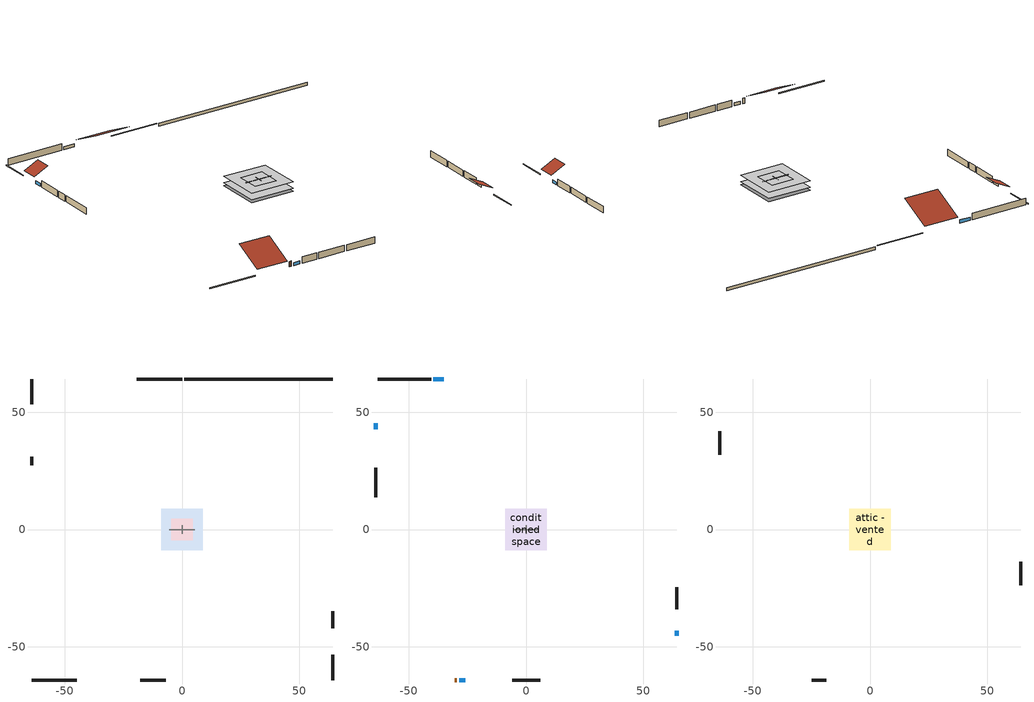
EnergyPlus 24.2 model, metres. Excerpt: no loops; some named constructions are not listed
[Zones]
crawlspace - unvented
 floor foundation (Slab2 construction): -8.77,-8.77 -8.77,8.77 8.77,8.77 8.77,-8.77 z-0.91
 wall outside (RimJoist1 construction): 0.05,64.17 -19.24,64.17 z0.3:0.61
 wall outside (RimJoist2 construction): 64.17,-64.17 64.17,-53.47 z0.3:0.61
 wall outside (RimJoist3 construction): -64.17,-64.17 -44.87,-64.17 z0.3:0.61
 wall outside (RimJoist4 construction): -64.17,64.17 -64.17,53.47 z0.3:0.61
 wall foundation (FoundationWall1 construction): 64.17,64.17 0.98,64.17 z-0.91:0.3
garage
 floor foundation (Slab1 construction): -4.48,-4.48 -4.48,4.48 4.48,4.48 4.48,-4.48 z0
 wall outside (Wall1 construction): 64.17,-42.18 64.17,-34.86 z0.3:2.74
 wall outside (Wall12 construction): -64.17,30.95 -64.17,27.3 z0.3:2.74
 wall outside (Wall2 construction): -17.8,-64.17 -6.83,-64.17 z0.3:2.74
 wall to conditioned space (Wall5 construction Reversed): 5.49,0 -5.49,0 z0.3:2.74
 wall to conditioned space (Wall6 construction Reversed): 0,1.83 0,-1.83 z0.3:2.74
conditioned space
 floor to crawlspace - unvented (Floor2 construction): -8.77,-8.77 -8.77,8.77 8.77,8.77 8.77,-8.77 z0.3
 wall outside (AdiabaticWallConstruction 1): -30.34,-64.17 -29.42,-64.17 z0.3:2.34
 wall outside (AdiabaticWallConstruction): -35.04,64.17 -39.54,64.17 z0.3:1.52; 64.17,-45.34 64.17,-43.11 z0.3:1.31; -28.5,-64.17 -25.83,-64.17 / -64.17,45.34 -64.17,42.71 z0.3:1.46
 wall outside (Wall3 construction): -40.47,64.17 -63.24,64.17 z0.3:2.74
 wall outside (Wall4 construction): 64.17,-33.94 64.17,-24.62 z0.3:2.74
 wall outside (Wall7 construction): -5.9,-64.17 6.12,-64.17 z0.3:2.74
 wall outside (Wall8 construction): -64.17,26.37 -64.17,13.72 z0.3:2.74
 window (WindowConstruction): -35.04,64.17 -39.54,64.17 z0.3:1.52
 window (WindowConstruction 1): 64.17,-45.34 64.17,-43.11 z0.3:1.31
 window (WindowConstruction 2): -28.5,-64.17 -25.83,-64.17 z0.3:1.46
 window (WindowConstruction 3): -64.17,45.34 -64.17,42.71 z0.3:1.46
 door (Door): -30.34,-64.17 -29.42,-64.17 z0.3:2.34
attic - vented
 floor to garage (Floor1 construction): -4.48,-4.48 -4.48,4.48 4.48,4.48 4.48,-4.48 z2.74
 floor to conditioned space (Floor3 construction Reversed): -8.77,-8.77 -8.77,8.77 8.77,8.77 8.77,-8.77 z2.74
 wall outside (Wall10 construction): -64.17,41.78 -64.17,31.88 z0.3:2.74
 wall outside (Wall11 construction): -24.9,-64.17 -18.73,-64.17 z0.3:2.74
 wall outside (Wall9 construction): 64.17,-23.69 64.17,-13.78 z0.3:2.74
 roof outside (Roof1 construction): -34.11,64.17,2.74 -34.11,51.7,8.98 -20.17,51.7,8.98 -20.17,64.17,2.74
 roof outside (Roof2 construction): 64.17,-46.27,2.74 58.56,-46.27,5.55 58.56,-52.54,5.55 64.17,-52.54,2.74
 roof outside (Roof3 construction): -64.17,46.27,2.74 -58.56,46.27,5.55 -58.56,52.54,5.55 -64.17,52.54,2.74
 roof outside (Roof4 construction): -31.27,-64.17,2.74 -31.27,-52.83,8.41 -43.94,-52.83,8.41 -43.94,-64.17,2.74
[Material] Roughness=Rough; Thermal Absorptance=0.9
Name | Thickness {m} | Conductivity {W/m-K} | Density {kg/m3} | Specific Heat {J/kg-K} | Solar Absorptance | Visible Absorptance
ceiling loosefill ins | 0.338667 | 0.0480833 | 16.02 | 1046.75 | 0.7 | 0.7
ceiling stud and cavity 1 | 0.1397 | 0.0920385 | 65.682 | 1177.47 | 0.7 | 0.7
floor covering | 0.0127 | 0.0433444 | 54.468 | 1339.84 | 0.6 | 0.6
floor stud and cavity | 0.1397 | 0.923637 | 92.3553 | 1139.71 | 0.7 | 0.7
gypsum board | 0.0127 | 0.160291 | 801 | 837.4 | 0.6 | 0.6
osb sheathing 0.5 in. 1 | 0.0127 | 0.115458 | 512.64 | 1214.23 | 0.7 | 0.7
osb sheathing 0.75 in. | 0.01905 | 0.115458 | 512.64 | 1214.23 | 0.7 | 0.7
wall rigid ins 1; wall rigid ins 2 | 0.051816 | 0.029427 | 32.04 | 1214.23 | 0.7 | 0.7
wall stud and cavity 2 | 0.1397 | 0.222524 | 139.0536 | 1170.24 | 0.7 | 0.7
[Construction]
Floor2 construction Reversed: floor covering, osb sheathing 0.75 in., floor stud and cavity
Floor3 construction: ceiling loosefill ins, ceiling stud and cavity 1, gypsum board
Wall5 construction: wall rigid ins 1, osb sheathing 0.5 in. 1, wall stud and cavity 2, gypsum board
Wall6 construction: wall rigid ins 2, osb sheathing 0.5 in. 1, wall stud and cavity 2, gypsum board
[Schedule:Day:Interval]
trans schedule winter=0.85 summer=0.7 day; trans schedule winter=0.85 summer=0.7 day 2: No, 24:00, 0.85
trans schedule winter=0.85 summer=0.7 day 1: No, 24:00, 0.7
trans schedule winter=0.85 summer=0.7 default day; misc permanent spa heater schedule default day; misc permanent spa pump schedule default day; general water use schedule default day; freezer schedule default day; exterior lighting schedule default day: No, 24:00, 0
misc permanent spa heater schedule day; misc permanent spa heater schedule day 6: No, 01:00, 0.145464, 02:00, 0.175769, 03:00, 0.145464, 04:00, 0.175769, 05:00, 0.284867, 06:00, 0.406087, 07:00, 0.345477, 09:00, 0.145464, 10:00, 0.115159, 11:00, 0.090915, 14:00, 0.084854, 15:00, 0.145464, 16:00, 0.351538, 17:00, 0.763686, 18:00, 0.739442, 19:00, 0.412148, 20:00, 0.369721, 21:00, 0.309111, 22:00, 0.260623, 24:00, 0.145464
misc permanent spa heater schedule day 1: No, 01:00, 0.145116, 02:00, 0.175349, 03:00, 0.145116, 04:00, 0.175349, 05:00, 0.284186, 06:00, 0.405117, 07:00, 0.344652, 09:00, 0.145116, 10:00, 0.114884, 11:00, 0.0906978, 14:00, 0.0846513, 15:00, 0.145116, 16:00, 0.350698, 17:00, 0.761861, 18:00, 0.737675, 19:00, 0.411163, 20:00, 0.368838, 21:00, 0.308372, 22:00, 0.26, 24:00, 0.145116
misc permanent spa heater schedule day 2: No, 01:00, 0.188391, 02:00, 0.227639, 03:00, 0.188391, 04:00, 0.227639, 05:00, 0.368932, 06:00, 0.525924, 07:00, 0.447428, 09:00, 0.188391, 10:00, 0.149143, 11:00, 0.117744, 14:00, 0.109895, 15:00, 0.188391, 16:00, 0.455277, 17:00, 0.989051, 18:00, 0.957653, 19:00, 0.533774, 20:00, 0.478826, 21:00, 0.40033, 22:00, 0.337533, 24:00, 0.188391
misc permanent spa heater schedule day 3; misc permanent spa pump schedule day 5; misc permanent spa pump schedule day 7: No, 01:00, 0.190476, 02:00, 0.230159, 03:00, 0.190476, 04:00, 0.230159, 05:00, 0.373016, 06:00, 0.531746, 07:00, 0.452381, 09:00, 0.190476, 10:00, 0.150794, 11:00, 0.119048, 14:00, 0.111111, 15:00, 0.190476, 16:00, 0.460317, 17:00, 1, 18:00, 0.968254, 19:00, 0.539683, 20:00, 0.484127, 21:00, 0.404762, 22:00, 0.34127, 24:00, 0.190476
misc permanent spa heater schedule day 4: No, 01:00, 0.1618, 02:00, 0.195509, 03:00, 0.1618, 04:00, 0.195509, 05:00, 0.316859, 06:00, 0.451693, 07:00, 0.384276, 09:00, 0.1618, 10:00, 0.128092, 11:00, 0.101125, 14:00, 0.0943836, 15:00, 0.1618, 16:00, 0.391018, 17:00, 0.849453, 18:00, 0.822486, 19:00, 0.458435, 20:00, 0.411243, 21:00, 0.343826, 22:00, 0.289893, 24:00, 0.1618
misc permanent spa heater schedule day 5: No, 01:00, 0.160758, 02:00, 0.194249, 03:00, 0.160758, 04:00, 0.194249, 05:00, 0.314817, 06:00, 0.448782, 07:00, 0.3818, 09:00, 0.160758, 10:00, 0.127267, 11:00, 0.100474, 14:00, 0.0937753, 15:00, 0.160758, 16:00, 0.388498, 17:00, 0.843978, 18:00, 0.817185, 19:00, 0.45548, 20:00, 0.408593, 21:00, 0.34161, 22:00, 0.288024, 24:00, 0.160758
misc permanent spa pump schedule day; misc permanent spa pump schedule day 2; misc permanent spa pump schedule day 4; misc permanent spa pump schedule day 8; misc permanent spa pump schedule day 10: No, 01:00, 0.151232, 02:00, 0.182738, 03:00, 0.151232, 04:00, 0.182738, 05:00, 0.296162, 06:00, 0.422188, 07:00, 0.359175, 09:00, 0.151232, 10:00, 0.119725, 11:00, 0.0945197, 14:00, 0.0882184, 15:00, 0.151232, 16:00, 0.365476, 17:00, 0.793966, 18:00, 0.76876, 19:00, 0.428489, 20:00, 0.38438, 21:00, 0.321367, 22:00, 0.270956, 24:00, 0.151232
misc permanent spa pump schedule day 1: No, 01:00, 0.152381, 02:00, 0.184127, 03:00, 0.152381, 04:00, 0.184127, 05:00, 0.298413, 06:00, 0.425397, 07:00, 0.361905, 09:00, 0.152381, 10:00, 0.120635, 11:00, 0.0952381, 14:00, 0.0888889, 15:00, 0.152381, 16:00, 0.368254, 17:00, 0.8, 18:00, 0.774603, 19:00, 0.431746, 20:00, 0.387302, 21:00, 0.32381, 22:00, 0.273016, 24:00, 0.152381
misc permanent spa pump schedule day 3; misc permanent spa pump schedule day 9: No, 01:00, 0.150246, 02:00, 0.181548, 03:00, 0.150246, 04:00, 0.181548, 05:00, 0.294232, 06:00, 0.419438, 07:00, 0.356835, 09:00, 0.150246, 10:00, 0.118945, 11:00, 0.0939039, 14:00, 0.0876437, 15:00, 0.150246, 16:00, 0.363095, 17:00, 0.788793, 18:00, 0.763752, 19:00, 0.425698, 20:00, 0.381876, 21:00, 0.319273, 22:00, 0.269191, 24:00, 0.150246
misc permanent spa pump schedule day 6: No, 01:00, 0.190148, 02:00, 0.229762, 03:00, 0.190148, 04:00, 0.229762, 05:00, 0.372373, 06:00, 0.530829, 07:00, 0.451601, 09:00, 0.190148, 10:00, 0.150534, 11:00, 0.118842, 14:00, 0.11092, 15:00, 0.190148, 16:00, 0.459524, 17:00, 0.998276, 18:00, 0.966585, 19:00, 0.538752, 20:00, 0.483292, 21:00, 0.404064, 22:00, 0.340681, 24:00, 0.190148
general water use schedule day: No, 01:00, 0.315068, 03:00, 0.287671, 04:00, 0.342466, 05:00, 0.369863, 06:00, 0.520548, 07:00, 0.60274, 08:00, 0.534247, 10:00, 0.506849, 11:00, 0.465753, 14:00, 0.479452, 15:00, 0.534247, 16:00, 0.589041, 17:00, 0.69863, 18:00, 0.876712, 19:00, 0.890411, 20:00, 0.986301, 21:00, 1, 22:00, 0.863014, 23:00, 0.616438, 24:00, 0.465753
freezer schedule day; freezer schedule day 6: No, 01:00, 0.610949, 02:00, 0.595675, 03:00, 0.580401, 04:00, 0.565128, 06:00, 0.549854, 07:00, 0.580401, 08:00, 0.610949, 10:00, 0.626223, 12:00, 0.610949, 15:00, 0.641496, 16:00, 0.626223, 17:00, 0.672044, 18:00, 0.733139, 19:00, 0.763686, 20:00, 0.733139, 21:00, 0.717865, 22:00, 0.702591, 23:00, 0.672044, 24:00, 0.626223
freezer schedule day 1: No, 01:00, 0.609489, 02:00, 0.594252, 03:00, 0.579015, 04:00, 0.563777, 06:00, 0.54854, 07:00, 0.579015, 08:00, 0.609489, 10:00, 0.624726, 12:00, 0.609489, 15:00, 0.639964, 16:00, 0.624726, 17:00, 0.670438, 18:00, 0.731387, 19:00, 0.761861, 20:00, 0.731387, 21:00, 0.71615, 22:00, 0.700912, 23:00, 0.670438, 24:00, 0.624726
freezer schedule day 2: No, 01:00, 0.791241, 02:00, 0.77146, 03:00, 0.751679, 04:00, 0.731898, 06:00, 0.712117, 07:00, 0.751679, 08:00, 0.791241, 10:00, 0.811022, 12:00, 0.791241, 15:00, 0.830803, 16:00, 0.811022, 17:00, 0.870365, 18:00, 0.949489, 19:00, 0.989051, 20:00, 0.949489, 21:00, 0.929708, 22:00, 0.909927, 23:00, 0.870365, 24:00, 0.811022
freezer schedule day 3: No, 01:00, 0.8, 02:00, 0.78, 03:00, 0.76, 04:00, 0.74, 06:00, 0.72, 07:00, 0.76, 08:00, 0.8, 10:00, 0.82, 12:00, 0.8, 15:00, 0.84, 16:00, 0.82, 17:00, 0.88, 18:00, 0.96, 19:00, 1, 20:00, 0.96, 21:00, 0.94, 22:00, 0.92, 23:00, 0.88, 24:00, 0.82
freezer schedule day 4: No, 01:00, 0.679562, 02:00, 0.662573, 03:00, 0.645584, 04:00, 0.628595, 06:00, 0.611606, 07:00, 0.645584, 08:00, 0.679562, 10:00, 0.696551, 12:00, 0.679562, 15:00, 0.71354, 16:00, 0.696551, 17:00, 0.747518, 18:00, 0.815474, 19:00, 0.849453, 20:00, 0.815474, 21:00, 0.798485, 22:00, 0.781496, 23:00, 0.747518, 24:00, 0.696551
freezer schedule day 5: No, 01:00, 0.675182, 02:00, 0.658303, 03:00, 0.641423, 04:00, 0.624544, 06:00, 0.607664, 07:00, 0.641423, 08:00, 0.675182, 10:00, 0.692062, 12:00, 0.675182, 15:00, 0.708942, 16:00, 0.692062, 17:00, 0.742701, 18:00, 0.810219, 19:00, 0.843978, 20:00, 0.810219, 21:00, 0.793339, 22:00, 0.77646, 23:00, 0.742701, 24:00, 0.692062
exterior lighting schedule day: No, 01:00, 0.566667, 03:00, 0.524167, 05:00, 0.495833, 06:00, 0.5525, 07:00, 0.623333, 08:00, 0.580833, 09:00, 0.439167, 10:00, 0.354167, 12:00, 0.34, 13:00, 0.354167, 14:00, 0.396667, 15:00, 0.425, 16:00, 0.495833, 17:00, 0.623333, 18:00, 0.793333, 19:00, 0.906667, 20:00, 0.963333, 21:00, 0.991667, 22:00, 0.920833, 23:00, 0.793333, 24:00, 0.665833
exterior lighting schedule day 1: No, 01:00, 0.528571, 03:00, 0.488929, 05:00, 0.4625, 06:00, 0.515357, 07:00, 0.581429, 08:00, 0.541786, 09:00, 0.409643, 10:00, 0.330357, 12:00, 0.317143, 13:00, 0.330357, 14:00, 0.37, 15:00, 0.396429, 16:00, 0.4625, 17:00, 0.581429, 18:00, 0.74, 19:00, 0.845714, 20:00, 0.898571, 21:00, 0.925, 22:00, 0.858929, 23:00, 0.74, 24:00, 0.621071
exterior lighting schedule day 10: No, 01:00, 0.552381, 03:00, 0.510952, 05:00, 0.483333, 06:00, 0.538571, 07:00, 0.607619, 08:00, 0.56619, 09:00, 0.428095, 10:00, 0.345238, 12:00, 0.331429, 13:00, 0.345238, 14:00, 0.386667, 15:00, 0.414286, 16:00, 0.483333, 17:00, 0.607619, 18:00, 0.773333, 19:00, 0.88381, 20:00, 0.939048, 21:00, 0.966667, 22:00, 0.897619, 23:00, 0.773333, 24:00, 0.649048
exterior lighting schedule day 11: No, 01:00, 0.571429, 03:00, 0.528571, 05:00, 0.5, 06:00, 0.557143, 07:00, 0.628571, 08:00, 0.585714, 09:00, 0.442857, 10:00, 0.357143, 12:00, 0.342857, 13:00, 0.357143, 14:00, 0.4, 15:00, 0.428571, 16:00, 0.5, 17:00, 0.628571, 18:00, 0.8, 19:00, 0.914286, 20:00, 0.971429, 21:00, 1, 22:00, 0.928571, 23:00, 0.8, 24:00, 0.671429
exterior lighting schedule day 2: No, 01:00, 0.485714, 03:00, 0.449286, 05:00, 0.425, 06:00, 0.473571, 07:00, 0.534286, 08:00, 0.497857, 09:00, 0.376429, 10:00, 0.303571, 12:00, 0.291429, 13:00, 0.303571, 14:00, 0.34, 15:00, 0.364286, 16:00, 0.425, 17:00, 0.534286, 18:00, 0.68, 19:00, 0.777143, 20:00, 0.825714, 21:00, 0.85, 22:00, 0.789286, 23:00, 0.68, 24:00, 0.570714
exterior lighting schedule day 3: No, 01:00, 0.442857, 03:00, 0.409643, 05:00, 0.3875, 06:00, 0.431786, 07:00, 0.487143, 08:00, 0.453929, 09:00, 0.343214, 10:00, 0.276786, 12:00, 0.265714, 13:00, 0.276786, 14:00, 0.31, 15:00, 0.332143, 16:00, 0.3875, 17:00, 0.487143, 18:00, 0.62, 19:00, 0.708571, 20:00, 0.752857, 21:00, 0.775, 22:00, 0.719643, 23:00, 0.62, 24:00, 0.520357
exterior lighting schedule day 4: No, 01:00, 0.4, 03:00, 0.37, 05:00, 0.35, 06:00, 0.39, 07:00, 0.44, 08:00, 0.41, 09:00, 0.31, 10:00, 0.25, 12:00, 0.24, 13:00, 0.25, 14:00, 0.28, 15:00, 0.3, 16:00, 0.35, 17:00, 0.44, 18:00, 0.56, 19:00, 0.64, 20:00, 0.68, 21:00, 0.7, 22:00, 0.65, 23:00, 0.56, 24:00, 0.47
exterior lighting schedule day 5: No, 01:00, 0.380952, 03:00, 0.352381, 05:00, 0.333333, 06:00, 0.371429, 07:00, 0.419048, 08:00, 0.390476, 09:00, 0.295238, 10:00, 0.238095, 12:00, 0.228571, 13:00, 0.238095, 14:00, 0.266667, 15:00, 0.285714, 16:00, 0.333333, 17:00, 0.419048, 18:00, 0.533333, 19:00, 0.609524, 20:00, 0.647619, 21:00, 0.666667, 22:00, 0.619048, 23:00, 0.533333, 24:00, 0.447619
exterior lighting schedule day 6: No, 01:00, 0.390476, 03:00, 0.36119, 05:00, 0.341667, 06:00, 0.380714, 07:00, 0.429524, 08:00, 0.400238, 09:00, 0.302619, 10:00, 0.244048, 12:00, 0.234286, 13:00, 0.244048, 14:00, 0.273333, 15:00, 0.292857, 16:00, 0.341667, 17:00, 0.429524, 18:00, 0.546667, 19:00, 0.624762, 20:00, 0.66381, 21:00, 0.683333, 22:00, 0.634524, 23:00, 0.546667, 24:00, 0.45881
exterior lighting schedule day 7: No, 01:00, 0.419048, 03:00, 0.387619, 05:00, 0.366667, 06:00, 0.408571, 07:00, 0.460952, 08:00, 0.429524, 09:00, 0.324762, 10:00, 0.261905, 12:00, 0.251429, 13:00, 0.261905, 14:00, 0.293333, 15:00, 0.314286, 16:00, 0.366667, 17:00, 0.460952, 18:00, 0.586667, 19:00, 0.670476, 20:00, 0.712381, 21:00, 0.733333, 22:00, 0.680952, 23:00, 0.586667, 24:00, 0.492381
exterior lighting schedule day 8: No, 01:00, 0.466667, 03:00, 0.431667, 05:00, 0.408333, 06:00, 0.455, 07:00, 0.513333, 08:00, 0.478333, 09:00, 0.361667, 10:00, 0.291667, 12:00, 0.28, 13:00, 0.291667, 14:00, 0.326667, 15:00, 0.35, 16:00, 0.408333, 17:00, 0.513333, 18:00, 0.653333, 19:00, 0.746667, 20:00, 0.793333, 21:00, 0.816667, 22:00, 0.758333, 23:00, 0.653333, 24:00, 0.548333
exterior lighting schedule day 9: No, 01:00, 0.509524, 03:00, 0.47131, 05:00, 0.445833, 06:00, 0.496786, 07:00, 0.560476, 08:00, 0.522262, 09:00, 0.394881, 10:00, 0.318452, 12:00, 0.305714, 13:00, 0.318452, 14:00, 0.356667, 15:00, 0.382143, 16:00, 0.445833, 17:00, 0.560476, 18:00, 0.713333, 19:00, 0.815238, 20:00, 0.86619, 21:00, 0.891667, 22:00, 0.827976, 23:00, 0.713333, 24:00, 0.59869
[Schedule:Week:Daily]
misc permanent spa pump schedule Week Rule - Aug26-Sep1: misc permanent spa pump schedule day 6, misc permanent spa pump schedule day 6, misc permanent spa pump schedule day 6, misc permanent spa pump schedule day 6, misc permanent spa pump schedule day 6, misc permanent spa pump schedule day 6, misc permanent spa pump schedule day 7, misc permanent spa pump schedule default day, misc permanent spa pump schedule default day, misc permanent spa pump schedule default day, misc permanent spa pump schedule default day, misc permanent spa pump schedule default day
misc permanent spa pump schedule Week Rule - Sep2-Sep29: misc permanent spa pump schedule day 7, misc permanent spa pump schedule day 7, misc permanent spa pump schedule day 7, misc permanent spa pump schedule day 7, misc permanent spa pump schedule day 7, misc permanent spa pump schedule day 7, misc permanent spa pump schedule day 7, misc permanent spa pump schedule default day, misc permanent spa pump schedule default day, misc permanent spa pump schedule default day, misc permanent spa pump schedule default day, misc permanent spa pump schedule default day
misc permanent spa pump schedule Week Rule - Sep30-Oct6: misc permanent spa pump schedule day 7, misc permanent spa pump schedule day 8, misc permanent spa pump schedule day 8, misc permanent spa pump schedule day 8, misc permanent spa pump schedule day 8, misc permanent spa pump schedule day 8, misc permanent spa pump schedule day 8, misc permanent spa pump schedule default day, misc permanent spa pump schedule default day, misc permanent spa pump schedule default day, misc permanent spa pump schedule default day, misc permanent spa pump schedule default day
misc permanent spa pump schedule Week Rule - Oct7-Oct27: misc permanent spa pump schedule day 8, misc permanent spa pump schedule day 8, misc permanent spa pump schedule day 8, misc permanent spa pump schedule day 8, misc permanent spa pump schedule day 8, misc permanent spa pump schedule day 8, misc permanent spa pump schedule day 8, misc permanent spa pump schedule default day, misc permanent spa pump schedule default day, misc permanent spa pump schedule default day, misc permanent spa pump schedule default day, misc permanent spa pump schedule default day
misc permanent spa pump schedule Week Rule - Oct28-Nov3: misc permanent spa pump schedule day 8, misc permanent spa pump schedule day 8, misc permanent spa pump schedule day 8, misc permanent spa pump schedule day 8, misc permanent spa pump schedule day 9, misc permanent spa pump schedule day 9, misc permanent spa pump schedule day 9, misc permanent spa pump schedule default day, misc permanent spa pump schedule default day, misc permanent spa pump schedule default day, misc permanent spa pump schedule default day, misc permanent spa pump schedule default day
misc permanent spa pump schedule Week Rule - Nov4-Nov24: misc permanent spa pump schedule day 9, misc permanent spa pump schedule day 9, misc permanent spa pump schedule day 9, misc permanent spa pump schedule day 9, misc permanent spa pump schedule day 9, misc permanent spa pump schedule day 9, misc permanent spa pump schedule day 9, misc permanent spa pump schedule default day, misc permanent spa pump schedule default day, misc permanent spa pump schedule default day, misc permanent spa pump schedule default day, misc permanent spa pump schedule default day
misc permanent spa pump schedule Week Rule - Nov25-Dec1: misc permanent spa pump schedule day 9, misc permanent spa pump schedule day 9, misc permanent spa pump schedule day 9, misc permanent spa pump schedule day 9, misc permanent spa pump schedule day 9, misc permanent spa pump schedule day 9, misc permanent spa pump schedule day 10, misc permanent spa pump schedule default day, misc permanent spa pump schedule default day, misc permanent spa pump schedule default day, misc permanent spa pump schedule default day, misc permanent spa pump schedule default day
misc permanent spa pump schedule Week Rule - Dec2-Dec31: misc permanent spa pump schedule day 10, misc permanent spa pump schedule day 10, misc permanent spa pump schedule day 10, misc permanent spa pump schedule day 10, misc permanent spa pump schedule day 10, misc permanent spa pump schedule day 10, misc permanent spa pump schedule day 10, misc permanent spa pump schedule default day, misc permanent spa pump schedule default day, misc permanent spa pump schedule default day, misc permanent spa pump schedule default day, misc permanent spa pump schedule default day
general water use schedule Week Rule - Jan1-Dec31: general water use schedule day, general water use schedule day, general water use schedule day, general water use schedule day, general water use schedule day, general water use schedule day, general water use schedule day, general water use schedule default day, general water use schedule default day, general water use schedule default day, general water use schedule default day, general water use schedule default day
freezer schedule Week Rule - Jan1-Jan27: freezer schedule day, freezer schedule day, freezer schedule day, freezer schedule day, freezer schedule day, freezer schedule day, freezer schedule day, freezer schedule default day, freezer schedule default day, freezer schedule default day, freezer schedule default day, freezer schedule default day
freezer schedule Week Rule - Jan28-Feb3: freezer schedule day, freezer schedule day, freezer schedule day, freezer schedule day, freezer schedule day 1, freezer schedule day 1, freezer schedule day 1, freezer schedule default day, freezer schedule default day, freezer schedule default day, freezer schedule default day, freezer schedule default day
freezer schedule Week Rule - Feb4-Feb24: freezer schedule day 1, freezer schedule day 1, freezer schedule day 1, freezer schedule day 1, freezer schedule day 1, freezer schedule day 1, freezer schedule day 1, freezer schedule default day, freezer schedule default day, freezer schedule default day, freezer schedule default day, freezer schedule default day
freezer schedule Week Rule - Feb25-Mar3: freezer schedule day 1, freezer schedule day 1, freezer schedule day 1, freezer schedule day 1, freezer schedule day 2, freezer schedule day 2, freezer schedule day 2, freezer schedule default day, freezer schedule default day, freezer schedule default day, freezer schedule default day, freezer schedule default day
freezer schedule Week Rule - Mar4-May26: freezer schedule day 2, freezer schedule day 2, freezer schedule day 2, freezer schedule day 2, freezer schedule day 2, freezer schedule day 2, freezer schedule day 2, freezer schedule default day, freezer schedule default day, freezer schedule default day, freezer schedule default day, freezer schedule default day
freezer schedule Week Rule - May27-Jun2: freezer schedule day 2, freezer schedule day 2, freezer schedule day 2, freezer schedule day 2, freezer schedule day 2, freezer schedule day 3, freezer schedule day 3, freezer schedule default day, freezer schedule default day, freezer schedule default day, freezer schedule default day, freezer schedule default day
freezer schedule Week Rule - Jun3-Sep29: freezer schedule day 3, freezer schedule day 3, freezer schedule day 3, freezer schedule day 3, freezer schedule day 3, freezer schedule day 3, freezer schedule day 3, freezer schedule default day, freezer schedule default day, freezer schedule default day, freezer schedule default day, freezer schedule default day
freezer schedule Week Rule - Sep30-Oct6: freezer schedule day 3, freezer schedule day 4, freezer schedule day 4, freezer schedule day 4, freezer schedule day 4, freezer schedule day 4, freezer schedule day 4, freezer schedule default day, freezer schedule default day, freezer schedule default day, freezer schedule default day, freezer schedule default day
freezer schedule Week Rule - Oct7-Oct27: freezer schedule day 4, freezer schedule day 4, freezer schedule day 4, freezer schedule day 4, freezer schedule day 4, freezer schedule day 4, freezer schedule day 4, freezer schedule default day, freezer schedule default day, freezer schedule default day, freezer schedule default day, freezer schedule default day
freezer schedule Week Rule - Oct28-Nov3: freezer schedule day 4, freezer schedule day 4, freezer schedule day 4, freezer schedule day 4, freezer schedule day 5, freezer schedule day 5, freezer schedule day 5, freezer schedule default day, freezer schedule default day, freezer schedule default day, freezer schedule default day, freezer schedule default day
freezer schedule Week Rule - Nov4-Nov24: freezer schedule day 5, freezer schedule day 5, freezer schedule day 5, freezer schedule day 5, freezer schedule day 5, freezer schedule day 5, freezer schedule day 5, freezer schedule default day, freezer schedule default day, freezer schedule default day, freezer schedule default day, freezer schedule default day
freezer schedule Week Rule - Nov25-Dec1: freezer schedule day 5, freezer schedule day 5, freezer schedule day 5, freezer schedule day 5, freezer schedule day 5, freezer schedule day 5, freezer schedule day 6, freezer schedule default day, freezer schedule default day, freezer schedule default day, freezer schedule default day, freezer schedule default day
freezer schedule Week Rule - Dec2-Dec31: freezer schedule day 6, freezer schedule day 6, freezer schedule day 6, freezer schedule day 6, freezer schedule day 6, freezer schedule day 6, freezer schedule day 6, freezer schedule default day, freezer schedule default day, freezer schedule default day, freezer schedule default day, freezer schedule default day
exterior lighting schedule Week Rule - Jan1-Jan27: exterior lighting schedule day, exterior lighting schedule day, exterior lighting schedule day, exterior lighting schedule day, exterior lighting schedule day, exterior lighting schedule day, exterior lighting schedule day, exterior lighting schedule default day, exterior lighting schedule default day, exterior lighting schedule default day, exterior lighting schedule default day, exterior lighting schedule default day
exterior lighting schedule Week Rule - Jan28-Feb3: exterior lighting schedule day, exterior lighting schedule day, exterior lighting schedule day, exterior lighting schedule day, exterior lighting schedule day 1, exterior lighting schedule day 1, exterior lighting schedule day 1, exterior lighting schedule default day, exterior lighting schedule default day, exterior lighting schedule default day, exterior lighting schedule default day, exterior lighting schedule default day
exterior lighting schedule Week Rule - Feb4-Feb24: exterior lighting schedule day 1, exterior lighting schedule day 1, exterior lighting schedule day 1, exterior lighting schedule day 1, exterior lighting schedule day 1, exterior lighting schedule day 1, exterior lighting schedule day 1, exterior lighting schedule default day, exterior lighting schedule default day, exterior lighting schedule default day, exterior lighting schedule default day, exterior lighting schedule default day
exterior lighting schedule Week Rule - Feb25-Mar3: exterior lighting schedule day 1, exterior lighting schedule day 1, exterior lighting schedule day 1, exterior lighting schedule day 1, exterior lighting schedule day 2, exterior lighting schedule day 2, exterior lighting schedule day 2, exterior lighting schedule default day, exterior lighting schedule default day, exterior lighting schedule default day, exterior lighting schedule default day, exterior lighting schedule default day
exterior lighting schedule Week Rule - Mar4-Mar31: exterior lighting schedule day 2, exterior lighting schedule day 2, exterior lighting schedule day 2, exterior lighting schedule day 2, exterior lighting schedule day 2, exterior lighting schedule day 2, exterior lighting schedule day 2, exterior lighting schedule default day, exterior lighting schedule default day, exterior lighting schedule default day, exterior lighting schedule default day, exterior lighting schedule default day
exterior lighting schedule Week Rule - Apr1-Apr28: exterior lighting schedule day 3, exterior lighting schedule day 3, exterior lighting schedule day 3, exterior lighting schedule day 3, exterior lighting schedule day 3, exterior lighting schedule day 3, exterior lighting schedule day 3, exterior lighting schedule default day, exterior lighting schedule default day, exterior lighting schedule default day, exterior lighting schedule default day, exterior lighting schedule default day
exterior lighting schedule Week Rule - Apr29-May5: exterior lighting schedule day 3, exterior lighting schedule day 3, exterior lighting schedule day 4, exterior lighting schedule day 4, exterior lighting schedule day 4, exterior lighting schedule day 4, exterior lighting schedule day 4, exterior lighting schedule default day, exterior lighting schedule default day, exterior lighting schedule default day, exterior lighting schedule default day, exterior lighting schedule default day
exterior lighting schedule Week Rule - May6-May26: exterior lighting schedule day 4, exterior lighting schedule day 4, exterior lighting schedule day 4, exterior lighting schedule day 4, exterior lighting schedule day 4, exterior lighting schedule day 4, exterior lighting schedule day 4, exterior lighting schedule default day, exterior lighting schedule default day, exterior lighting schedule default day, exterior lighting schedule default day, exterior lighting schedule default day
exterior lighting schedule Week Rule - May27-Jun2: exterior lighting schedule day 4, exterior lighting schedule day 4, exterior lighting schedule day 4, exterior lighting schedule day 4, exterior lighting schedule day 4, exterior lighting schedule day 5, exterior lighting schedule day 5, exterior lighting schedule default day, exterior lighting schedule default day, exterior lighting schedule default day, exterior lighting schedule default day, exterior lighting schedule default day
exterior lighting schedule Week Rule - Jun3-Jun30: exterior lighting schedule day 5, exterior lighting schedule day 5, exterior lighting schedule day 5, exterior lighting schedule day 5, exterior lighting schedule day 5, exterior lighting schedule day 5, exterior lighting schedule day 5, exterior lighting schedule default day, exterior lighting schedule default day, exterior lighting schedule default day, exterior lighting schedule default day, exterior lighting schedule default day
exterior lighting schedule Week Rule - Jul1-Jul28: exterior lighting schedule day 6, exterior lighting schedule day 6, exterior lighting schedule day 6, exterior lighting schedule day 6, exterior lighting schedule day 6, exterior lighting schedule day 6, exterior lighting schedule day 6, exterior lighting schedule default day, exterior lighting schedule default day, exterior lighting schedule default day, exterior lighting schedule default day, exterior lighting schedule default day
exterior lighting schedule Week Rule - Jul29-Aug4: exterior lighting schedule day 6, exterior lighting schedule day 6, exterior lighting schedule day 6, exterior lighting schedule day 7, exterior lighting schedule day 7, exterior lighting schedule day 7, exterior lighting schedule day 7, exterior lighting schedule default day, exterior lighting schedule default day, exterior lighting schedule default day, exterior lighting schedule default day, exterior lighting schedule default day
exterior lighting schedule Week Rule - Aug5-Aug25: exterior lighting schedule day 7, exterior lighting schedule day 7, exterior lighting schedule day 7, exterior lighting schedule day 7, exterior lighting schedule day 7, exterior lighting schedule day 7, exterior lighting schedule day 7, exterior lighting schedule default day, exterior lighting schedule default day, exterior lighting schedule default day, exterior lighting schedule default day, exterior lighting schedule default day
exterior lighting schedule Week Rule - Aug26-Sep1: exterior lighting schedule day 7, exterior lighting schedule day 7, exterior lighting schedule day 7, exterior lighting schedule day 7, exterior lighting schedule day 7, exterior lighting schedule day 7, exterior lighting schedule day 8, exterior lighting schedule default day, exterior lighting schedule default day, exterior lighting schedule default day, exterior lighting schedule default day, exterior lighting schedule default day
exterior lighting schedule Week Rule - Sep2-Sep29: exterior lighting schedule day 8, exterior lighting schedule day 8, exterior lighting schedule day 8, exterior lighting schedule day 8, exterior lighting schedule day 8, exterior lighting schedule day 8, exterior lighting schedule day 8, exterior lighting schedule default day, exterior lighting schedule default day, exterior lighting schedule default day, exterior lighting schedule default day, exterior lighting schedule default day
exterior lighting schedule Week Rule - Sep30-Oct6: exterior lighting schedule day 8, exterior lighting schedule day 9, exterior lighting schedule day 9, exterior lighting schedule day 9, exterior lighting schedule day 9, exterior lighting schedule day 9, exterior lighting schedule day 9, exterior lighting schedule default day, exterior lighting schedule default day, exterior lighting schedule default day, exterior lighting schedule default day, exterior lighting schedule default day
exterior lighting schedule Week Rule - Oct7-Oct27: exterior lighting schedule day 9, exterior lighting schedule day 9, exterior lighting schedule day 9, exterior lighting schedule day 9, exterior lighting schedule day 9, exterior lighting schedule day 9, exterior lighting schedule day 9, exterior lighting schedule default day, exterior lighting schedule default day, exterior lighting schedule default day, exterior lighting schedule default day, exterior lighting schedule default day
exterior lighting schedule Week Rule - Oct28-Nov3: exterior lighting schedule day 9, exterior lighting schedule day 9, exterior lighting schedule day 9, exterior lighting schedule day 9, exterior lighting schedule day 10, exterior lighting schedule day 10, exterior lighting schedule day 10, exterior lighting schedule default day, exterior lighting schedule default day, exterior lighting schedule default day, exterior lighting schedule default day, exterior lighting schedule default day
exterior lighting schedule Week Rule - Nov4-Nov24: exterior lighting schedule day 10, exterior lighting schedule day 10, exterior lighting schedule day 10, exterior lighting schedule day 10, exterior lighting schedule day 10, exterior lighting schedule day 10, exterior lighting schedule day 10, exterior lighting schedule default day, exterior lighting schedule default day, exterior lighting schedule default day, exterior lighting schedule default day, exterior lighting schedule default day
exterior lighting schedule Week Rule - Nov25-Dec1: exterior lighting schedule day 10, exterior lighting schedule day 10, exterior lighting schedule day 10, exterior lighting schedule day 10, exterior lighting schedule day 10, exterior lighting schedule day 10, exterior lighting schedule day 11, exterior lighting schedule default day, exterior lighting schedule default day, exterior lighting schedule default day, exterior lighting schedule default day, exterior lighting schedule default day
exterior lighting schedule Week Rule - Dec2-Dec31: exterior lighting schedule day 11, exterior lighting schedule day 11, exterior lighting schedule day 11, exterior lighting schedule day 11, exterior lighting schedule day 11, exterior lighting schedule day 11, exterior lighting schedule day 11, exterior lighting schedule default day, exterior lighting schedule default day, exterior lighting schedule default day, exterior lighting schedule default day, exterior lighting schedule default day
